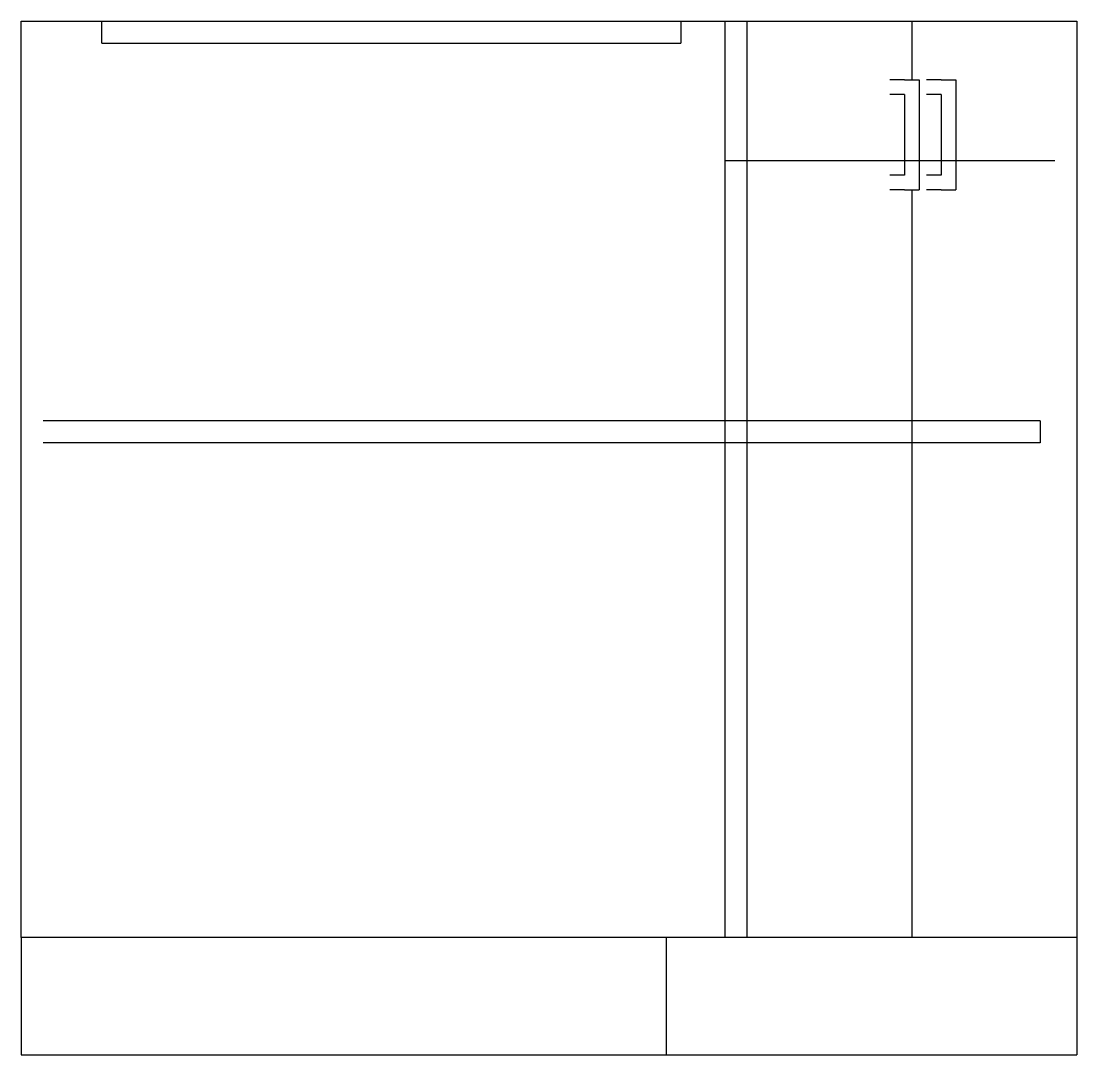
# Model space of a CAD drawing. Extents: x 0 to 36, y 0 to 35.2.
import ezdxf

# ---------------------------------------------------------------- set-up
doc = ezdxf.new("R2010")
doc.units = 0
doc.header["$LTSCALE"] = 3
doc.linetypes.add('HIDDEN', pattern=[0])
doc.linetypes.add('HIDDEN2', pattern=[0])
doc.layers.get('0').update_dxf_attribs({"linetype": 'CONTINUOUS'})
doc.layers.add('HID', color=7, linetype='HIDDEN')
doc.layers.add('HID2', color=7, linetype='HIDDEN2')

msp = doc.modelspace()

# ---------------------------------------------------------------- linework, layer by layer
at = {"color": 0}
for p, q in [((0, 4), (0, 35.25)), ((0, 35.25), (24, 35.25)), ((24, 35.25), (24, 4)), ((24, 35.25), (36, 35.25)), ((24.75, 35.25), (24.75, 4)), ((30.375, 35.25), (30.375, 33.25)), ((36, 35.25), (36, 4)), ((30.125, 33.25), (29.625, 33.25)), ((30.125, 33.25), (30.625, 33.25)), ((30.625, 33.25), (30.625, 29.5)), ((31.375, 33.25), (30.875, 33.25)), ((31.375, 33.25), (31.875, 33.25)), ((31.875, 33.25), (31.875, 29.5)), ((30.125, 32.75), (29.625, 32.75)), ((30.125, 32.75), (30.125, 30)), ((31.375, 32.75), (30.875, 32.75)), ((31.375, 32.75), (31.375, 30)), ((30.125, 30), (29.625, 30)), ((31.375, 30), (30.875, 30)), ((30.125, 29.5), (29.625, 29.5)), ((30.125, 29.5), (30.625, 29.5)), ((30.375, 29.5), (30.375, 4)), ((31.375, 29.5), (30.875, 29.5)), ((31.375, 29.5), (31.875, 29.5)), ((36, 4), (0, 4)), ((0, 4), (0, 0)), ((22, 4), (22, 0)), ((36, 4), (36, 0)), ((0, 0), (36, 0))]:
    msp.add_line(p, q, dxfattribs=at)
at = {"layer": 'HID', "color": 0}
for p, q in [((2.75, 34.5), (22.5, 34.5)), ((24, 30.5), (35.25, 30.5)), ((24, 21.625), (0.75, 21.625)), ((34.75, 21.625), (24, 21.625)), ((34.75, 21.625), (34.75, 20.875)), ((24, 20.875), (0.75, 20.875)), ((34.75, 20.875), (24, 20.875))]:
    msp.add_line(p, q, dxfattribs=at)
at = {"layer": 'HID2', "color": 0}
for p, q in [((2.75, 34.5), (2.75, 35.25)), ((22.5, 35.25), (22.5, 34.5))]:
    msp.add_line(p, q, dxfattribs=at)

doc.saveas('drawing.dxf')
